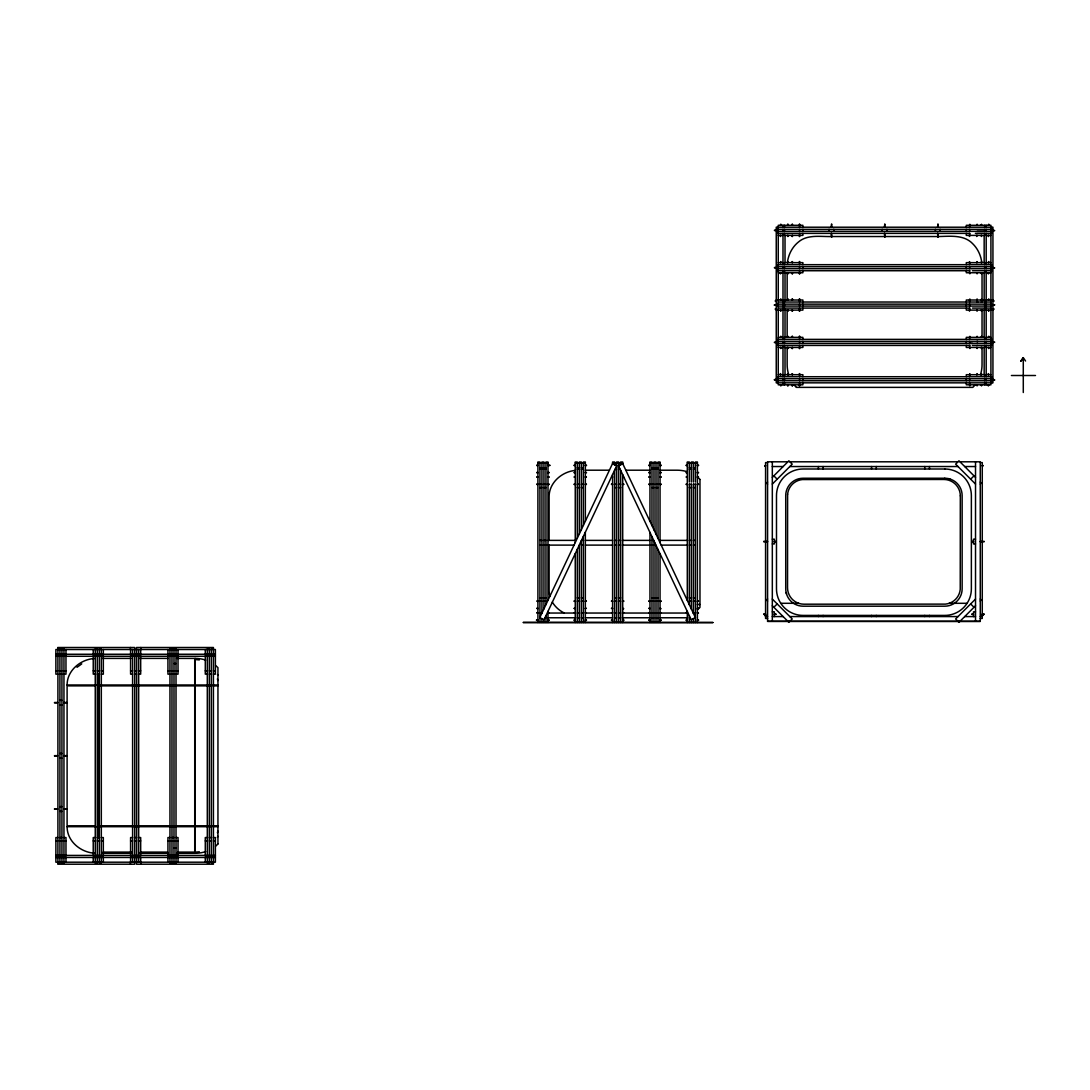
<?xml version="1.0" encoding="UTF-8"?>
<svg xmlns="http://www.w3.org/2000/svg" width="1090" height="1090" viewBox="0 0 1090 1090"><rect width="100%" height="100%" fill="white"/><g stroke="black" fill="none" stroke-linecap="round" stroke-linejoin="round"><path stroke-width="1.5" d="M695.379 622.499L695.379 484.055M94.503 853.17C80.674 852.434 67.008 841.207 67.103 826.697L67.103 684.983C67.008 670.486 80.674 659.246 94.503 658.51M787.607 494.274L787.539 587.796A16.432 16.432 0 0 0 803.943 604.187L945.384 604.119A16.391 16.391 0 0 0 960.236 589.377L960.317 495.855M787.389 262.649C788.329 254.747 792.144 247.103 798.384 242.062C807.445 234.214 820.348 236.803 831.207 236.53M217.946 831.152L217.414 832.706M580.289 542.956L544.073 619.651L539.795 617.635L612.444 463.781L616.722 465.812L580.452 542.602M217.932 836.316L217.619 836.861A23.04 23.04 0 0 1 217.346 837.365M767.578 482.093L766.583 483.088L767.578 484.083M772.32 477.366L788.874 460.811L792.212 464.149L772.32 484.055M767.578 599.023L766.583 600.018L767.578 601.026M773.832 607.266L777.184 603.928M970.659 479.191L974.01 475.84M980.264 484.083L981.259 483.088L980.264 482.093M975.523 599.064L955.63 618.957L958.968 622.308L975.523 605.754M980.264 601.026L981.259 600.018L980.264 599.023M217.946 844.055L215.588 846.208M76.995 667.298L81.75 663.892M654.804 542.67L618.507 465.812L622.785 463.781L695.434 617.635L691.155 619.651L654.927 542.956M575.248 470.43C561.881 471.657 549.019 482.761 549.115 496.781L549.115 540.381M775.917 541.349L774.35 541.349M971.858 614.433L973.493 614.433M536.512 620.346L537.901 620.346M981.327 302.025L982.036 302.025M990.919 382.794L991.927 382.781L991.927 380.764L798.725 380.764M536.757 465.144L537.901 465.144M574.103 465.144L575.248 465.144M648.809 465.144L649.953 465.144M686.155 465.144L687.299 465.144M536.825 472.392L537.901 472.392M574.171 472.392L575.248 472.392M648.877 472.392L649.953 472.392M686.223 472.392L687.299 472.392M536.893 476.807L537.901 476.807M574.239 476.807L575.248 476.807M611.599 476.807L612.594 476.807M648.945 476.807L649.953 476.807M686.291 476.807L687.299 476.807M536.784 484.055L537.901 484.055M574.13 484.055L575.248 484.055M611.49 484.055L612.594 484.055M648.836 484.055L649.953 484.055M686.182 484.055L687.299 484.055M574.158 601.026L575.248 601.026M611.504 601.026L612.594 601.026M648.863 601.026L649.953 601.026M536.839 612.675L537.888 612.675M574.198 612.675L575.234 612.675M611.544 612.675L612.594 612.675M648.891 612.675L649.94 612.675M686.25 612.675L687.299 612.675M537.901 619.924L536.512 619.924M574.103 619.924L575.248 619.924M611.449 619.924L612.594 619.924M648.809 619.924L649.953 619.924M686.155 619.924L687.299 619.924M966.299 382.794L966.299 384.797L990.919 384.811L990.919 225.303L966.299 225.303L966.299 227.32M774.472 230.167L778.246 230.167M990.919 230.167L994.707 230.59L990.919 230.59M774.472 230.59L778.246 230.59M977.117 231.366L984.161 231.366M969.868 233.383L777.252 233.383L777.252 231.366L991.927 231.366L991.927 233.383L975.373 233.383M778.246 235.399L782.988 235.399M986.191 235.399L990.919 235.399M831.629 236.53L884.372 236.53M884.794 236.53L937.55 236.53M937.972 236.53C949.567 236.407 963.846 234.296 972.771 243.792C977.866 248.779 980.959 255.605 981.804 262.649M778.246 262.649L782.988 262.649M986.191 262.649L990.919 262.649M992.936 267.486L994.707 267.908L992.936 267.922M774.472 267.486L776.244 267.486M774.472 267.922L776.244 267.922M969.868 270.729L777.252 270.742L777.252 268.712L991.927 268.712L991.927 270.729L972.403 270.742M778.246 272.759L782.988 272.759M986.191 272.759L990.919 272.759M776.244 299.859L782.988 300.009M986.191 300.009L992.936 299.859M775.331 300.772L776.244 300.772M782.988 300.772L784.132 300.772M985.047 300.772L986.191 300.772M992.936 300.772L993.848 300.772M775.331 301.194L776.244 301.194M782.988 301.194L784.132 301.194M985.047 301.194L986.191 301.194M992.936 301.194L993.848 301.194M778.246 302.025L990.919 302.025M774.377 304.846L778.246 304.846M990.919 304.846L994.802 304.846L990.919 305.268M774.377 305.268L778.246 305.268M778.246 305.909L776.244 305.909L776.244 379.552M990.919 305.922L992.936 305.922L992.936 379.552M778.246 306.072L990.919 306.072M778.246 308.089L969.868 308.089M972.403 308.089L990.919 308.089M775.331 308.852L776.244 308.852M782.988 308.852L784.132 308.852M985.047 308.852L986.191 308.852M992.936 308.852L993.848 308.852M775.331 309.274L776.244 309.274M782.988 309.274L784.132 309.274M985.047 309.274L986.191 309.274M992.936 309.274L993.848 309.274M776.244 310.187L782.988 310.105M986.191 310.105L992.936 310.2M778.246 337.355L782.988 337.355M986.191 337.355L990.919 337.355M986.191 341.402L777.252 341.402L777.252 339.372L991.927 339.372L991.927 341.402L986.191 341.402L986.191 343.418M976.885 341.402L977.757 341.402M992.936 342.192L994.734 342.192L992.936 342.614M774.445 342.192L776.244 342.192M774.445 342.614L776.244 342.614M969.868 343.418L972.403 343.418M969.868 345.435L777.252 345.435L777.252 343.418L991.927 343.418L991.927 345.435L972.403 345.435M778.246 347.465L782.988 347.465M986.191 347.465L990.919 347.465M778.246 374.701L782.988 374.701M986.191 374.701L990.919 374.701M1011.411 375.505L1035.5 375.505M797.689 376.731L777.252 376.718L777.252 378.748L991.927 378.748L991.927 376.731L798.711 376.731M776.244 379.483L775.331 379.552M992.936 379.483L993.848 379.483M774.377 379.552L778.246 379.552M990.919 379.552L994.802 379.974L990.919 379.974M774.377 379.974L778.246 379.974M797.716 380.764L777.252 380.764L777.252 382.794M796.545 387.372L972.798 387.372A28.476 28.476 0 0 0 975.128 384.811M787.866 461.806L767.578 461.806L767.578 621.314L980.278 621.368L980.264 461.806L959.977 461.806M789.869 461.806L957.974 461.806M767.578 462.596L765.575 462.596L765.575 541.349M980.264 462.596L982.267 462.596L982.267 541.349M537.901 462.991L547.998 462.991M575.248 462.991L585.344 462.991M612.594 462.991L622.703 462.991M649.953 462.991L660.049 462.991L660.049 542.711M687.299 462.991L697.396 462.991M549.878 465.144L547.998 465.144M536.757 465.58L537.901 465.58M547.998 465.58L549.878 465.566M574.103 465.58L575.248 465.58M585.344 465.58L586.488 465.58M648.809 465.58L649.953 465.58M660.049 465.58L661.194 465.58M686.155 465.58L687.299 465.58M697.396 465.58L698.54 465.58M765.575 465.539L764.662 465.757M982.267 465.539L983.18 465.539M764.662 465.961L765.575 465.961M982.267 465.961L983.18 465.757M772.32 466.534L783.138 466.534M789.828 466.534L958.015 466.534M964.704 466.534L975.523 466.534M539.918 467.733L541.934 467.733M543.951 467.733L545.981 467.733M577.264 467.733L579.281 467.733M581.311 467.733L583.327 467.733M615.823 467.733L616.64 467.733M618.657 467.733L619.406 467.733M651.97 467.733L653.986 467.733M656.003 467.733L658.033 467.733M689.316 467.733L691.332 467.733M693.363 467.733L695.379 467.733L695.379 482.08M539.918 469.245L541.934 469.245M543.951 469.245L545.981 469.245M577.264 469.245L579.281 469.245M581.311 469.245L583.327 469.245M615.101 469.245L616.64 469.245M618.657 469.245L620.128 469.245M651.97 469.245L653.986 469.245M656.003 469.245L658.033 469.245M689.316 469.245L691.332 469.245M693.363 469.245L695.379 469.245M585.344 470.199L609.419 470.199M625.81 470.199L649.953 470.199M660.049 470.199L677.149 470.199A33.722 33.722 0 0 1 687.299 471.752M536.825 472.815L537.901 472.815M547.998 472.815L549.087 472.815M574.171 472.815L575.248 472.815M585.344 472.815L586.447 472.815M648.877 472.815L649.953 472.815M660.049 472.815L661.139 472.815M686.223 472.815L687.299 472.815M697.396 472.815L698.499 472.815M549.033 476.807L547.998 476.807M622.703 476.807L623.739 477.229L622.703 477.229M698.431 476.807L697.396 476.807M536.893 477.229L537.901 477.229M547.998 477.229L549.074 477.229M574.239 477.229L575.248 477.229M585.344 477.229L586.379 477.229M611.599 477.229L612.594 477.229M648.945 477.229L649.953 477.229M660.049 477.229L661.085 477.229M686.291 477.229L687.299 477.229M697.396 477.229L698.472 477.229M539.918 484.287L541.934 484.287M543.951 484.287L545.981 484.287M577.264 484.287L579.281 484.287M581.311 484.287L583.327 484.287M614.624 484.287L616.64 484.287M618.657 484.287L620.673 484.287M651.97 484.287L653.986 484.287M656.003 484.287L658.033 484.287M689.316 484.287L691.332 484.287M693.363 484.287L695.379 484.287M536.784 484.478L537.901 484.478M547.998 484.478L549.074 484.478M574.13 484.478L575.248 484.478M585.344 484.478L586.42 484.478M611.49 484.478L612.594 484.478M622.703 484.478L623.766 484.478M648.836 484.478L649.953 484.478M660.049 484.478L661.126 484.478M686.182 484.478L687.299 484.478M697.396 484.478L698.472 484.478M539.918 487.625L541.934 487.625M543.951 487.625L545.981 487.625M577.264 487.625L579.281 487.625M581.311 487.625L583.327 487.625M614.624 487.625L616.64 487.625M618.657 487.625L620.673 487.625M651.97 487.625L653.986 487.625M656.003 487.625L658.033 487.625M689.316 487.625L691.332 487.625M693.363 487.625L695.379 487.625M772.333 539.196L774.35 539.196L774.35 543.924L772.333 543.924M975.509 539.196L973.493 539.196L973.493 543.924L975.509 543.924M539.918 540.381L541.934 540.381M543.951 540.381L545.981 540.381M547.998 540.381L575.248 540.381M581.515 540.381L583.327 540.381M585.344 540.381L612.594 540.381M614.624 540.381L616.64 540.381M618.657 540.381L620.673 540.381M622.703 540.381L649.953 540.381M651.97 540.381L653.714 540.381M660.049 540.381L687.299 540.381M689.316 540.381L691.346 540.381M693.363 540.381L695.379 540.381M763.708 541.349L767.578 541.349M971.858 541.349L973.493 541.349M980.264 541.349L984.134 541.349M763.708 541.771L767.578 541.771M774.35 541.771L775.985 541.771M971.858 541.771L973.493 541.771M980.264 541.771L984.134 541.771M539.918 545.109L541.934 545.109M543.951 545.109L545.981 545.109M547.998 545.109L574.048 545.109M581.311 545.109L583.327 545.109M585.344 545.109L612.594 545.109M614.624 545.109L616.64 545.109M618.657 545.109L620.673 545.109M622.703 545.109L649.953 545.109M651.97 545.109L653.986 545.109M661.18 545.109L687.299 545.109M689.316 545.109L691.346 545.109M693.363 545.109L695.379 545.109M539.918 597.865L541.934 597.865M543.951 597.865L545.967 597.865M577.264 597.865L579.281 597.865M581.311 597.865L583.327 597.865M614.624 597.865L616.627 597.865M618.657 597.865L620.673 597.865M651.97 597.865L653.986 597.865M656.003 597.865L658.019 597.865M689.316 597.865L691.332 597.865M693.363 597.865L695.379 597.865M537.901 601.026L536.757 601.026L537.901 601.448M539.904 601.217L541.934 601.217M543.951 601.217L545.967 601.217M577.264 601.217L579.281 601.217M581.297 601.217L583.327 601.217M614.61 601.217L616.627 601.217M618.657 601.217L620.673 601.217M651.956 601.217L653.986 601.217M656.003 601.217L658.019 601.217M689.316 601.217L691.332 601.217M693.349 601.217L695.379 601.217M575.248 601.448L574.158 601.23M585.344 601.448L586.379 601.23M612.594 601.448L611.504 601.23M622.703 601.448L623.725 601.23M649.953 601.448L648.863 601.23M660.049 601.448L661.085 601.23M697.396 601.448L698.431 601.23M780.767 603.301L798.629 603.301M949.226 603.301L967.089 603.301M697.396 604.487L699.971 604.487M536.811 608.274L537.888 608.261M574.171 608.274L575.234 608.261M585.344 608.261L586.365 608.261L585.344 608.697M611.517 608.274L612.594 608.261M622.703 608.261L623.725 608.683L622.703 608.697M648.863 608.274L649.94 608.261M660.049 608.261L661.071 608.683L660.049 608.697M537.888 608.697L536.811 608.479M575.234 608.697L574.171 608.479M612.594 608.697L611.517 608.479M649.94 608.697L648.863 608.479M697.396 608.697L698.418 608.479M772.32 611.844L774.336 611.844L774.336 616.572M975.509 611.844L973.493 611.844L973.493 616.586M547.998 612.675L549.047 613.043M537.888 613.098L536.839 612.893M539.918 613.043L541.934 613.043M547.998 613.043L575.248 613.043M577.264 613.043L579.281 613.043M581.311 613.043L583.327 613.043M585.344 613.043L612.594 613.043M614.624 613.043L616.64 613.043M618.657 613.043L620.673 613.043M622.703 613.043L649.953 613.043M651.97 613.043L653.986 613.043M656.003 613.043L658.033 613.043M660.049 613.043L687.299 613.043M693.363 613.043L695.379 613.043M697.396 613.098L698.458 613.098L697.396 612.675M763.695 613.997L765.575 613.997M774.336 613.997L775.971 613.997M971.858 613.997L973.493 613.997M982.267 613.997L984.134 613.997M763.695 614.419L765.575 614.419M774.336 614.419L775.971 614.419M982.267 614.433L984.134 614.433M765.575 615.101L764.662 615.319M982.267 615.101L983.18 615.101M764.662 615.537L765.575 615.537M982.267 615.537L983.18 615.319M765.575 616.45L767.578 616.45M772.32 616.572L783.138 616.572M789.828 616.572L958.015 616.572M964.704 616.572L975.509 616.586M980.264 616.45L982.267 616.45M540.068 617.771L539.918 622.499M544.973 617.771L545.981 617.771M547.998 617.771L575.248 617.771M577.264 617.771L579.281 617.771M581.311 617.771L583.327 617.771M585.344 617.771L612.594 617.771M614.624 617.771L616.64 617.771M618.657 617.771L620.673 617.771M622.703 617.771L649.953 617.771M651.97 617.771L653.986 617.771M656.003 617.771L658.033 617.771M660.049 617.771L687.299 617.771M689.316 617.771L690.256 617.771M767.578 618.466L765.575 618.466L765.575 541.771M980.264 618.466L982.267 618.466L982.267 541.771M547.998 620.346L549.101 620.346M574.103 620.346L575.248 620.346M585.344 620.346L586.447 620.346M611.449 620.346L612.594 620.346M622.703 620.346L623.807 620.346M648.809 620.346L649.953 620.346M660.049 620.346L661.153 620.346M686.155 620.346L687.299 620.346M697.396 620.346L698.513 620.346M767.578 621.395L980.278 621.395M712.915 622.499L523.064 622.485L712.915 622.581M57.893 648.523L59.923 648.523M61.939 648.523L63.956 648.523M95.252 648.523L97.269 648.523M99.285 648.523L101.316 648.523M169.958 648.523L171.975 648.523M173.991 648.523L176.008 648.523M207.304 648.523L209.321 648.523M211.337 648.523L213.368 648.523M55.876 654.259L215.384 654.245M55.876 655.758L57.893 655.758M59.923 655.758L61.939 655.758M63.956 655.758L65.972 655.758L65.972 674.151L63.956 674.151M95.252 655.758L93.236 655.758L93.236 674.151L95.252 674.151M97.269 655.758L99.285 655.758M101.302 655.758L103.332 655.758L103.332 674.151L101.302 674.151M132.599 655.758L130.582 655.758L130.582 674.151L132.599 674.151M134.615 655.758L136.645 655.758M138.662 655.758L140.678 655.758L140.678 674.151L138.662 674.151M169.958 655.758L167.928 655.758L167.928 674.151L169.958 674.151M171.975 655.758L173.991 655.758M176.008 655.758L178.024 655.758L178.024 674.151L176.008 674.151M207.304 655.758L205.288 655.758L205.288 674.151L207.304 674.151M209.321 655.758L211.337 655.758M213.368 655.758L215.384 655.758M55.876 656.275L215.384 656.275M102.283 658.401L130.977 658.401M139.425 658.401L168.119 658.401M176.566 658.401L195.137 658.401A33.218 33.218 0 0 1 205.697 660.09M173.991 663.551L176.008 663.551M55.876 670.8L57.893 670.8M59.923 670.8L61.939 670.8M63.956 670.8L65.972 670.8M93.236 670.8L95.252 670.8M97.269 670.8L99.285 670.8M101.302 670.8L103.332 670.8M130.582 670.8L132.599 670.8M134.615 670.8L136.645 670.8M138.662 670.8L140.678 670.8M167.928 670.8L169.958 670.8M171.975 670.8L173.991 670.8M176.008 670.8L178.024 670.8M205.288 670.8L207.304 670.8M209.321 670.8L211.337 670.8M213.368 670.8L215.384 670.8M57.893 674.151L55.876 674.151L55.876 649.517L215.384 649.517L215.384 674.151L213.368 674.151M59.909 674.151L61.939 674.151M97.269 674.151L99.285 674.151M134.615 674.151L136.645 674.151M171.975 674.151L173.991 674.151M209.321 674.151L211.337 674.151M67.103 684.983L207.209 684.983M208.708 684.983L211.596 684.983M212.986 684.983L217.946 684.983M68.411 685.869L95.361 685.869M98.032 685.869L207.141 685.869M208.653 685.869L211.596 685.869M213 685.869L217.946 685.869M59.923 700.325L61.953 700.325M54.5 702.478L57.593 702.478M63.765 702.478L66.858 702.478M54.5 702.9L57.593 702.9M63.765 702.9L66.858 702.9M59.923 705.053L61.953 705.053M59.923 753.49L61.953 753.49M54.5 755.643L57.593 755.643M63.765 755.643L66.858 755.643M54.5 756.065L57.593 756.065M63.765 756.065L66.858 756.065M59.923 758.218L61.953 758.218M59.923 806.654L61.953 806.654M54.5 808.807L57.593 808.807M63.765 808.807L66.858 808.807M54.5 809.23L57.593 809.23M63.765 809.23L66.858 809.23M59.923 811.382L61.953 811.382M68.411 825.839L95.361 825.839M98.032 825.839L207.141 825.839M208.653 825.839L211.596 825.839M213 825.839L217.946 825.839M67.103 826.697L207.209 826.697M208.708 826.697L211.596 826.697M212.986 826.697L217.946 826.697M57.906 837.556L55.876 837.556L55.876 862.19L215.384 862.19L215.384 837.556L213.368 837.556M59.909 837.556L61.939 837.556M63.956 837.556L65.986 837.556L65.972 855.936L63.956 855.936M95.252 837.556L93.236 837.556L93.222 855.936L95.252 855.936M97.269 837.556L99.299 837.556M101.316 837.556L103.332 837.556L103.318 855.936L101.316 855.936M132.599 837.556L130.582 837.556L130.582 855.936L132.599 855.936M134.629 837.556L136.645 837.556M138.662 837.556L140.678 837.556L140.678 855.936L138.662 855.936M169.958 837.556L167.928 837.556L167.928 855.936L169.958 855.936M171.975 837.556L173.991 837.556M176.008 837.556L178.038 837.556L178.024 855.936L176.008 855.936M207.304 837.556L205.288 837.556L205.274 855.936L207.304 855.936M209.321 837.556L211.351 837.556M55.876 840.908L57.906 840.908M59.923 840.908L61.939 840.908M63.956 840.908L65.986 840.908M93.236 840.908L95.252 840.908M97.269 840.908L99.299 840.908M101.316 840.908L103.332 840.908M130.582 840.908L132.599 840.908M134.629 840.908L136.645 840.908M138.662 840.908L140.678 840.908M167.928 840.908L169.958 840.908M171.975 840.908L173.991 840.908M176.008 840.908L178.038 840.908M205.288 840.908L207.304 840.908M209.321 840.908L211.351 840.908M213.368 840.908L215.384 840.908M173.991 848.156L176.021 848.156M103.114 852.094L131.958 852.094M140.447 852.094L167.588 852.094M177.765 852.094L194.728 852.094A32.904 32.904 0 0 0 199.32 851.767M102.283 853.279L130.977 853.279M139.425 853.279L168.119 853.279M176.566 853.279L195.137 853.279A33.218 33.218 0 0 0 205.697 851.59M55.876 855.418L215.384 855.418M55.876 855.936L57.906 855.936M59.923 855.936L61.939 855.936M97.269 855.936L99.299 855.936M134.629 855.936L136.645 855.936M171.975 855.936L173.991 855.936M209.321 855.936L211.351 855.936M213.368 855.936L215.384 855.936M55.876 857.462L215.384 857.462M57.893 863.185L59.923 863.185M61.939 863.185L63.956 863.185M95.252 863.185L97.269 863.185M99.299 863.185L101.316 863.185M169.958 863.185L171.975 863.185M173.991 863.185L176.021 863.185M207.304 863.185L209.321 863.185M211.337 863.185L213.368 863.185M976.885 302.025L977.757 302.025M976.885 343.418L977.757 343.418M585.344 465.144L586.488 465.144M660.049 465.144L661.194 465.144M697.396 465.144L698.54 465.144M547.998 472.392L549.087 472.392M585.344 472.392L586.447 472.392M660.049 472.392L661.139 472.392M697.396 472.392L698.499 472.392M585.344 476.807L586.379 476.807M660.049 476.807L661.085 476.807M585.344 484.055L586.42 484.055M622.703 484.055L623.766 484.055M660.049 484.055L661.126 484.055M697.396 484.055L698.472 484.055M547.998 484.055L549.074 484.055M622.703 601.026L623.725 601.026M660.049 601.026L661.085 601.026M697.396 601.026L698.431 601.026M585.344 601.026L586.379 601.026M697.396 608.261L698.418 608.274M660.049 612.675L661.044 612.675M585.344 612.675L586.352 612.675M622.703 612.675L623.698 612.675M660.049 619.924L661.153 619.924M697.396 619.924L698.513 619.924M547.998 619.924L549.101 619.924M585.344 619.924L586.447 619.924M622.703 619.924L623.807 619.924M948.409 478.619L949.99 479.041M215.588 665.486L217.946 667.639L217.946 843.905M975.523 477.366L958.968 460.811L955.63 464.149L975.523 484.055M970.659 603.928L974.01 607.266M773.832 475.84L777.184 479.191M772.32 599.064L792.212 618.957L788.874 622.308L772.32 605.754M1025.554 361.008L1023.278 357.67L1020.88 361.117L1023.278 357.67L1023.292 392.509M217.401 678.947L217.946 680.555M786.53 594.036L786.135 592.565M695.379 467.733L695.379 461.996L697.396 461.996L697.396 622.499M992.936 230.167L992.936 227.21L776.244 227.21L776.244 230.167M992.936 230.59L992.936 304.137L776.244 304.137L776.244 230.59M992.936 379.974L992.936 382.849L776.244 382.835L776.244 379.974M991.927 227.32L991.927 229.336L777.252 229.35L777.252 227.32M988.766 225.303L988.766 224.186L988.344 225.303M988.766 235.399L988.344 236.557L988.344 235.399M988.766 262.649L988.766 261.532L988.344 262.649M988.766 272.759L988.344 273.917L988.344 272.759M988.766 300.009L988.766 298.892L988.344 300.009M988.766 310.105L988.766 311.263L988.344 310.105M988.766 337.355L988.766 336.238L988.344 337.355M988.766 347.465L988.766 348.609L988.344 347.465M988.766 374.701L988.344 373.598L988.344 374.701M988.766 384.811L988.344 385.969L988.344 384.811M986.178 225.303L986.191 227.32M986.178 229.35L986.191 231.366M986.191 233.383L986.191 264.679M986.191 266.696L986.191 268.712M986.178 270.742L986.191 302.025M986.178 304.042L986.191 306.072M986.178 308.089L986.191 339.372M986.191 345.435L986.191 376.731M986.178 378.748L986.191 380.764M986.191 382.794L986.178 384.811M984.679 225.303L984.679 227.32M984.679 229.35L984.679 231.366M984.679 233.383L984.679 235.399L966.299 235.399L966.299 233.383M984.679 264.679L984.679 262.649L966.299 262.649L966.299 264.679M984.679 266.696L984.679 268.712M984.679 270.729L984.679 272.745L966.299 272.745L966.299 270.729M984.679 302.025L984.679 300.009L966.299 300.009L966.299 302.025M984.679 304.042L984.679 306.058M984.679 308.089L984.679 310.105L966.299 310.105L966.299 308.089M984.679 339.372L984.679 337.355L966.299 337.355L966.299 339.372M984.679 341.402L984.679 343.418M984.679 345.435L984.679 347.451L966.299 347.451L966.299 345.435M984.679 376.718L984.679 374.701L966.299 374.701L966.299 376.718M984.679 378.748L984.679 380.764M984.679 382.794L984.679 384.797M984.161 235.399L984.161 262.649M984.161 272.745L984.161 300.009M984.161 310.105L984.161 337.355M984.161 347.451L984.161 374.701M982.036 272.745L982.036 300.009M982.036 310.105L982.036 337.355M982.036 347.451L982.036 364.564A33.722 33.722 0 0 1 980.482 374.701M981.531 225.303L981.531 224.268L981.095 225.303M981.531 235.399L981.531 236.476L981.095 235.399M981.531 262.649L981.531 261.654L981.095 262.649M981.531 272.745L981.531 273.835L981.095 272.745M981.531 300.009L981.531 299.014L981.095 300.009M981.531 310.105L981.531 311.181L981.095 310.105M981.531 337.355L981.531 336.36L981.095 337.355M981.531 347.451L981.531 348.528L981.095 347.451M981.531 374.701L981.531 373.666L981.095 374.701M981.531 384.811L981.531 385.887L981.095 384.811M977.117 225.303L977.117 224.24L976.695 225.303M977.117 235.399L976.695 236.476L976.695 235.399M977.117 262.649L977.117 261.586L976.695 262.649M977.117 272.745L977.117 273.835L976.695 272.745M977.117 300.009L977.117 298.933L976.695 300.009M977.117 310.105L977.117 311.181L976.695 310.105M977.117 337.355L977.117 336.292L976.695 337.355M977.117 347.451L977.117 348.528L976.695 347.451M977.117 374.701L977.117 373.638L976.695 374.701M977.117 384.811L977.117 385.887L976.695 384.811M975.523 461.806L975.523 621.314M969.868 225.303L969.868 224.295L969.446 225.303M969.868 235.399L969.446 236.462L969.446 235.399M969.868 262.649L969.446 261.641L969.446 262.649M969.868 272.745L969.868 273.794L969.446 272.745M969.868 300.009L969.868 298.987L969.446 300.009M969.868 310.105L969.446 311.154L969.446 310.105M969.868 337.355L969.868 336.347L969.446 337.355M969.868 347.451L969.868 348.5L969.446 347.451M969.868 374.701L969.868 373.693L969.446 374.701M969.868 384.811L969.868 385.846L969.446 384.811M969.637 225.303L969.637 227.32M969.637 229.336L969.637 231.366M969.637 233.383L969.637 235.399M969.637 262.649L969.637 264.679M969.637 266.696L969.637 268.712M969.637 270.729L969.637 272.745M969.637 300.009L969.637 302.025M969.637 304.042L969.637 306.058M969.637 308.089L969.637 310.105M969.637 337.355L969.637 339.372M969.637 341.402L969.637 343.418M969.637 345.435L969.637 347.451M969.637 374.701L969.637 376.718M969.637 378.748L969.637 380.764M969.637 382.781L969.637 384.797M966.299 229.336L966.299 231.366M966.299 266.696L966.299 268.712M966.299 304.042L966.299 306.058M966.299 341.402L966.299 343.418M966.299 378.748L966.299 380.764M940.125 229.35L940.125 231.366M937.972 227.32L937.972 223.927L937.55 227.32M937.972 233.383L937.972 237.279L937.55 233.383M935.397 229.35L935.397 231.366M929.457 466.534L929.457 469M929.457 615.414L929.457 616.572M924.729 466.534L924.729 469M924.729 615.414L924.729 616.572M886.96 229.35L886.96 231.366M884.794 227.32L884.794 223.927L884.372 227.32M884.794 233.383L884.794 237.279L884.372 233.383M882.219 229.35L882.219 231.366M876.292 466.534L876.292 469M876.292 615.414L876.292 616.572M871.55 466.534L871.55 469M871.55 615.414L871.55 616.572M833.782 229.35L833.782 231.366M831.629 227.32L831.629 223.927L831.207 227.32M831.629 233.383L831.629 237.279L831.207 233.383M829.054 229.35L829.054 231.366M823.114 466.534L823.114 469M823.114 615.414L823.114 616.572M818.386 466.534L818.386 469M818.386 615.414L818.386 616.572M802.88 227.32L802.88 225.303L778.246 225.303L778.246 384.811L802.88 384.811L802.88 382.781M802.88 229.35L802.88 231.366M802.88 233.383L802.88 235.399L784.5 235.399L784.5 233.383M802.88 264.679L802.88 262.649L784.5 262.649L784.5 264.679M802.88 266.696L802.88 268.712M802.88 270.729L802.88 272.759L784.5 272.759L784.5 270.729M802.88 302.025L802.88 300.009L784.5 300.009L784.5 302.025M802.88 304.042L802.88 306.072M802.88 308.089L802.88 310.105L784.5 310.105L784.5 308.089M802.88 339.372L802.88 337.355L784.5 337.355L784.5 339.372M802.88 341.402L802.88 343.418M802.88 345.435L802.88 347.451L784.5 347.451L784.5 345.435M802.88 376.731L802.88 374.701L784.5 374.701L784.5 376.731M802.88 378.748L802.88 380.764M799.733 224.186L799.733 225.303M799.733 235.399L799.733 236.516M799.733 261.546L799.733 262.649M799.733 272.759L799.733 273.863M799.733 298.892L799.733 300.009M799.733 310.105L799.733 311.209M799.733 336.238L799.733 337.355M799.733 347.451L799.733 348.568M799.733 373.598L799.733 374.701M799.733 384.811L799.733 385.915M799.542 225.303L799.542 227.32M799.542 229.35L799.542 231.366M799.542 233.383L799.542 235.399M799.542 262.649L799.542 264.679M799.542 266.696L799.542 268.712M799.542 270.729L799.542 272.759M799.542 300.009L799.542 302.025M799.542 304.042L799.542 306.072M799.542 308.089L799.542 310.105M799.542 337.355L799.542 339.372M799.542 341.402L799.542 343.418M799.542 345.435L799.542 347.451M799.542 374.701L799.542 376.731M799.542 378.748L799.542 380.764M799.542 382.781L799.542 384.811M799.311 224.186L799.311 225.303M799.311 235.399L799.311 236.516M799.311 261.546L799.311 262.649M799.311 272.759L799.311 273.863M799.311 298.892L799.311 300.009M799.311 310.105L799.311 311.209M799.311 336.238L799.311 337.355M799.311 347.451L799.311 348.568M799.311 373.598L799.311 374.701M799.311 384.811L799.311 385.915M792.485 224.227L792.485 225.303M792.485 235.399L792.485 236.503M792.485 261.586L792.485 262.649M792.485 272.759L792.485 273.849M792.485 298.933L792.485 300.009M792.485 310.105L792.485 311.195M792.485 336.279L792.485 337.355M792.485 347.451L792.485 348.555M792.485 373.638L792.485 374.701M792.485 384.811L792.485 385.901M792.062 224.227L792.062 225.303M792.062 235.399L792.062 236.503M792.062 261.586L792.062 262.649M792.062 272.759L792.062 273.849M792.062 298.933L792.062 300.009M792.062 310.105L792.062 311.195M792.062 336.279L792.062 337.355M792.062 347.451L792.062 348.555M792.062 373.638L792.062 374.701M792.062 384.811L792.062 385.901M788.07 224.227L788.07 225.303M788.07 235.399L788.07 236.448M788.07 261.654L788.07 262.649M788.07 272.759L788.07 273.794M788.07 299.001L788.07 300.009M788.07 310.105L788.07 311.141M788.07 336.36L788.07 337.355M788.07 347.451L788.07 348.5M788.07 373.625L788.07 374.701M788.07 384.811L788.07 385.846M787.648 224.227L787.648 225.303M787.648 235.399L787.648 236.448M787.648 261.654L787.648 262.649M787.648 272.759L787.648 273.794M787.648 299.001L787.648 300.009M787.648 310.105L787.648 311.141M787.648 336.36L787.648 337.355M787.648 347.451L787.648 348.5M787.648 373.625L787.648 374.701M787.648 384.811L787.648 385.846M787.157 272.759L787.157 300.009M787.157 310.105L787.157 337.355M787.157 347.451L787.157 364.564A33.722 33.722 0 0 0 788.71 374.701M785.018 235.399L785.018 262.649M785.018 272.759L785.018 300.009M785.018 310.105L785.018 337.355M785.018 347.451L785.018 374.701M784.5 225.303L784.5 227.32M784.5 229.35L784.5 231.366M784.5 266.696L784.5 268.712M784.5 304.042L784.5 306.072M784.5 341.402L784.5 343.418M784.5 378.748L784.5 380.764M784.5 382.794L784.5 384.811M783.001 225.303L782.988 227.32M783.001 229.35L782.988 231.366M783.001 233.383L782.988 264.679M783.001 266.696L782.988 268.712M782.988 270.742L783.001 302.025M783.001 304.042L782.988 306.072M783.001 308.089L782.988 339.372M783.001 341.402L782.988 343.418M782.988 345.435L782.988 376.731M783.001 378.748L782.988 380.764M782.988 382.794L783.001 384.811M780.835 225.303L780.835 224.159L780.399 225.303M780.835 235.399L780.413 236.544L780.399 235.399M780.835 262.649L780.835 261.518L780.399 262.649M780.835 272.759L780.413 273.903L780.399 272.759M780.835 300.009L780.835 298.864L780.399 300.009M780.835 310.105L780.835 311.25L780.399 310.105M780.835 337.355L780.835 336.211L780.399 337.355M780.835 347.465L780.835 348.596L780.399 347.465M780.835 374.701L780.399 373.57L780.399 374.701M780.835 384.811L780.835 385.955L780.399 384.811M772.32 461.806L772.32 621.314M699.971 479.573L699.971 607.375A28.476 28.476 0 0 1 697.396 609.705M693.363 482.08L693.363 461.996L691.346 461.996L691.346 482.053M693.363 484.055L693.363 613.248M693.363 618.616L693.363 622.499M691.346 484.055L691.346 608.969M691.346 619.57L691.346 622.499M689.316 482.053L689.316 461.996L687.299 461.996L687.299 600.413M689.316 484.055L689.316 604.691M689.316 615.768L689.316 622.499M687.299 611.49L687.299 622.499M687.299 611.476L687.299 613.043M687.299 617.771L687.299 619.924M660.049 553.788L660.049 622.499M660.049 462.991L660.049 461.996L658.033 461.996L658.033 538.433M658.033 549.51L658.033 622.499M656.003 534.155L656.003 461.996L653.986 461.996L653.986 529.876M656.003 545.232L656.003 622.499M653.986 540.953L653.986 622.499M651.97 525.598L651.97 461.996L649.953 461.996L649.953 521.32M651.97 536.675L651.97 622.499M649.953 532.397L649.953 622.499M622.703 463.822L622.69 461.996L620.673 461.996L620.673 464.776M622.703 474.695L622.703 622.499M620.673 470.417L620.673 622.499M618.657 465.73L618.657 461.996L616.64 461.996L616.64 465.771M618.657 466.139L618.657 622.499M616.64 465.989L616.64 622.499M614.624 464.817L614.624 461.996L612.594 461.996L612.594 463.863M614.624 470.267L614.624 622.499M612.594 474.545L612.594 622.499M585.344 521.17L585.344 461.996L583.327 461.996L583.327 525.448M585.344 532.247L585.344 622.499M583.327 536.525L583.327 622.499M581.311 529.726L581.311 461.996L579.281 461.996L579.281 534.005M581.311 540.817L581.311 622.499M579.281 545.095L579.281 622.499M577.264 538.283L577.264 461.996L575.248 461.996L575.248 542.561M577.264 549.374L577.264 622.499M575.248 553.652L575.248 622.499M549.115 545.109L549.115 590.031A23.626 23.626 0 0 0 549.932 596.176M547.998 600.277L547.998 461.996L545.967 461.996L545.967 604.569M547.998 611.354L547.998 622.499M545.981 615.632L545.981 622.499M543.951 608.833L543.951 461.996L541.934 461.996L541.934 613.111M543.951 619.597L543.951 622.499M541.934 618.643L541.934 622.499M539.918 617.39L539.918 461.996L537.901 461.996L537.901 622.499M211.351 649.517L211.351 862.19M209.321 649.517L209.321 862.19M207.304 649.517L207.304 862.19M205.288 649.517L205.288 654.245M205.288 857.462L205.288 862.19M195.137 658.401L195.137 853.279M194.728 659.722L194.728 851.644M178.038 649.517L178.038 654.245M178.038 857.462L178.038 862.19M176.021 649.517L176.021 862.19M173.991 649.517L173.991 862.19M171.975 649.517L171.975 862.19M169.958 649.517L169.958 862.19M167.928 649.517L167.928 654.245M167.928 857.462L167.928 862.19M140.773 647.501L140.773 649.531M140.773 862.176L140.773 864.207M140.678 649.517L140.678 654.245M140.678 857.462L140.678 862.19M138.662 649.517L138.662 862.19M136.645 649.517L136.645 862.19M136.495 649.531L136.495 647.501L213.422 647.501L213.422 864.207L136.495 864.207L136.495 862.176M132.599 649.517L132.599 862.19M130.582 649.517L130.582 654.245M130.582 857.462L130.582 862.19M130.432 647.501L130.432 649.531M130.432 862.176L130.432 864.207M103.332 649.517L103.332 654.245M103.332 857.462L103.332 862.19M101.316 649.517L101.316 862.19M99.299 649.517L99.299 862.19M98.032 673.811L98.032 837.897M97.269 649.517L97.269 862.19M95.252 649.517L95.252 862.19M93.236 649.517L93.236 654.245M93.236 857.462L93.236 862.19M65.986 649.517L65.986 654.245M65.986 857.462L65.986 862.19M63.956 649.517L63.956 862.19M61.939 649.517L61.939 862.19M59.923 649.517L59.923 862.19M57.906 649.517L57.906 862.19M57.784 649.531L57.784 647.501L134.71 647.501L134.71 864.207L57.784 864.207L57.784 862.176M217.455 674.533A22.182 22.182 0 0 1 217.959 675.405M564.184 612.975A28.381 28.381 0 0 1 552.317 602.102M697.559 477.229A28.449 28.449 0 0 1 699.971 479.423M196.241 659.654A32.904 32.904 0 0 1 199.32 659.927M796.395 387.372A28.476 28.476 0 0 1 794.065 384.811M960.331 495.895A16.432 16.432 0 0 0 943.913 479.477L802.363 479.559A16.391 16.391 0 0 0 787.607 494.274M991.927 264.679L777.252 264.679L777.252 266.696L991.927 266.696L991.927 264.679M944.785 469L803.071 469A26.582 26.582 0 0 0 776.489 495.582L776.489 588.832A26.582 26.582 0 0 0 803.071 615.414L944.785 615.414A26.582 26.582 0 0 0 971.367 588.832L971.367 495.582A26.582 26.582 0 0 0 944.785 469M944.785 478.238L803.071 478.238A17.345 17.345 0 0 0 785.726 495.582L785.726 588.832A17.345 17.345 0 0 0 803.071 606.19L944.785 606.19A17.345 17.345 0 0 0 962.143 588.832L962.143 495.582A17.345 17.345 0 0 0 944.785 478.238"/></g></svg>
